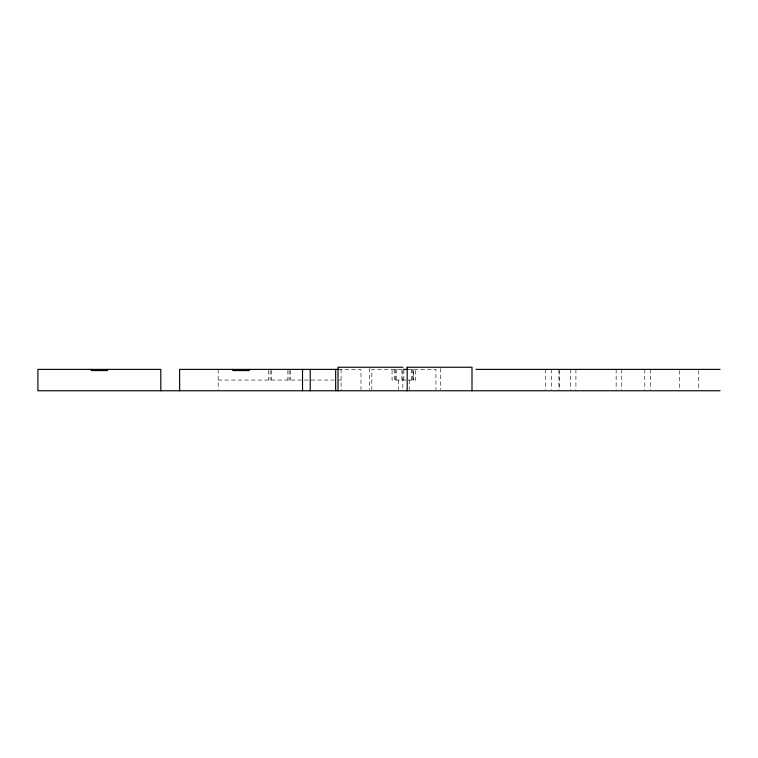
<?xml version="1.0" encoding="UTF-8"?>
<svg xmlns="http://www.w3.org/2000/svg" width="758" height="758" viewBox="0 0 758 758"><rect width="100%" height="100%" fill="white"/><g stroke="black" fill="none" stroke-linecap="round" stroke-linejoin="round"><path stroke-width="0.57" stroke-dasharray="3.79 2.84" d="M338.305 369.383L360.988 369.383L360.988 389.631M407.51 369.383L435.945 369.383L435.945 389.631M218.19 380.071L334.117 380.061M338.741 380.061L341.1 380.071M405.89 380.071L392.057 380.071L392.057 369.383M408.259 380.071L415.716 380.071L415.716 369.383M698.743 370.501L698.743 389.631M679.699 370.501L679.699 389.631M650.392 369.383L650.392 389.631M644.802 369.383L644.802 389.631M621.759 369.383L621.759 389.631M616.159 369.383L616.159 389.631M575.909 369.383L575.909 389.631M570.319 369.383L570.319 389.631M559.717 370.501L559.717 389.631M558.911 369.383L558.911 389.631M551.293 369.383L551.293 389.631M545.703 369.383L545.703 389.631M440.55 368.416L440.55 389.584M412.532 369.383L412.532 380.071M411.566 369.383L411.547 380.071M409.225 380.071L409.225 389.688M403.881 380.071L403.891 369.383L371.827 369.383L371.827 389.631M402.839 370.766L402.839 389.584M401.882 369.383L401.93 380.071M398.547 380.071L398.547 389.688M396.226 369.383L396.207 380.071M395.24 369.383L395.24 380.071M394.226 369.383L394.245 380.071M369.468 368.416L369.468 389.584M341.1 369.373L341.1 390.758M290.655 370.454L290.655 380.071M289.158 370.454L289.158 380.071M287.879 370.454L287.879 380.071M271.411 370.454L271.411 380.071M270.132 370.454L270.132 380.071M268.635 370.454L268.635 380.071M218.19 369.383L218.19 389.631M413.546 380.071L413.546 369.383L413.527 380.071"/><path stroke-width="1.14" d="M232.848 369.383L232.839 370.558L249.316 370.567L249.316 369.383M402.972 367.242L338.021 367.242L338.021 390.758M407.037 367.242L471.997 367.242L471.997 390.758M338.731 369.383L179.618 369.383L179.618 390.758M403.398 369.383L407.577 369.383M475.996 369.383L720.1 369.383M720.1 390.758L37.9 390.758L37.9 369.383L160.81 369.383L160.81 390.758M107.579 369.383L107.589 370.558L91.112 370.567L91.112 369.383M407.179 367.242L407.179 390.758M335.661 369.383L335.661 390.758M310.23 369.383L310.23 390.758M302.527 369.383L302.527 390.758"/></g></svg>
